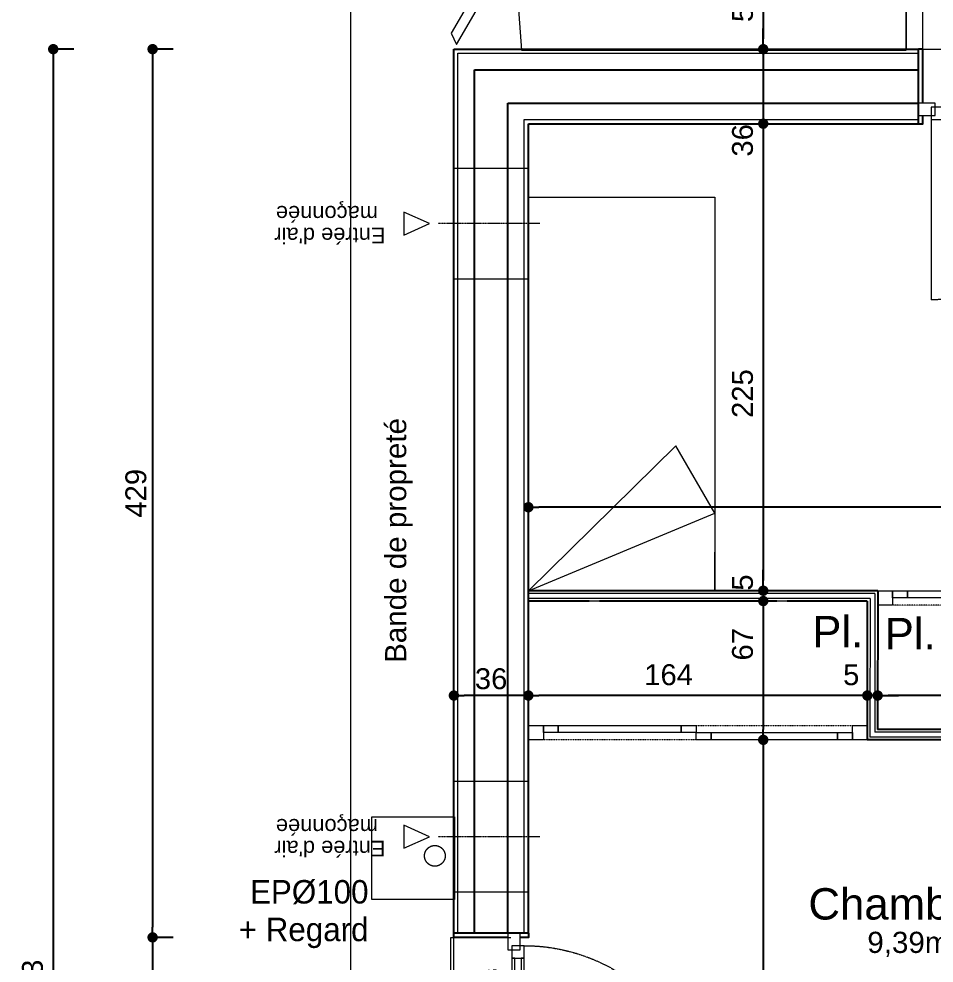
# Model space of a CAD drawing. Header units: centimetres. Extents: x 16433 to 114398, y -50094 to -12305.
# Drawn here: x 60428.1 to 60870.3, y -31917.5 to -31461.7 of the extents above; entities that cross this region are included whole.
import ezdxf

# ---------------------------------------------------------------- set-up
doc = ezdxf.new("R2010")
doc.units = ezdxf.units.CM
doc.header["$LTSCALE"] = 0.5
for name, pattern in [('prelem_vmc', [0.222222, 0.111111, -0.111111]), ('prlm_eu-4', [1.574803, 0.984252, -0.19685, 0.19685, -0.19685]), ('Style de ligne -2', [0.694425, 0.48607, -0.208355]), ('Style de ligne -5', [0.20828, 0.069425, -0.138855])]:
    doc.linetypes.add(name, pattern=pattern)
doc.layers.get('0').update_dxf_attribs({"linetype": 'CONTINUOUS'})
doc.layers.get('DEFPOINTS').update_dxf_attribs({"linetype": 'CONTINUOUS'})
doc.layers.add('3-BAT C-Niveau-3', color=7, linetype='CONTINUOUS')
doc.styles.add('Futura Std Book', font='')
doc.styles.add('Helvetica', font='')
doc.styles.add('Lucida Grande', font='')
doc.styles.get('Futura Std Book').set_extended_font_data('Futura Std Book')
doc.styles.get('Helvetica').set_extended_font_data('Helvetica')
doc.styles.get('Lucida Grande').set_extended_font_data('Lucida Grande')
doc.dimstyles.new('IS', dxfattribs={"dimtxt": 10.08724, "dimasz": 5.007446, "dimexe": 2, "dimexo": 10, "dimgap": 3, "dimtad": 1, "dimdec": 1, "dimtxsty": 'Helvetica', "dimblk": 'DOT', "dimblk1": 'DOT', "dimblk2": 'DOT', "dimcen": 0, "dimdle": 10, "dimazin": 0, "dimtfac": 0.8, "dimtdec": 1, "dimtix": 1, "dimtmove": 0, "dimatfit": 0, "dimldrblk": 'VW_FILLEDARROW-1', "dimfxl": 10, "dimfxlon": 1, "dimfrac": 2, "dimtolj": 1, "dimarcsym": 0})

# ---------------------------------------------------------------- blocks, each defined once
blk = doc.blocks.new('Groupe-15-1')
at = {"color": 7, "linetype": 'Continuous', "lineweight": 18}
for p, q in [((17236.59, -45466.31), (17290.14, -45547.81)), ((17236.59, -45466.31), (17318.58, -45523.35)), ((17290.14, -45547.81), (17318.63, -45523.3)), ((17290.14, -45547.81), (17253.2, -45554.76))]:
    blk.add_line(p, q, dxfattribs=at)
at = {"color": 7, "linetype": 'Continuous', "lineweight": 18, "flags": 128}
blk.add_lwpolyline([(17423.28, -45430.96), (17440.02, -45519.39), (17253.34, -45554.74), (17236.59, -45466.31)], close=True, dxfattribs=at)
blk = doc.blocks.new('Groupe-17-1')
at = {"color": 7, "linetype": 'Style de ligne -5', "lineweight": 5, "flags": 128}
blk.add_lwpolyline([(17291.57, -45794.3), (17261.1, -45633.41), (17267.98, -45632.11), (17298.45, -45793)], close=True, dxfattribs=at)
at = {"color": 7, "linetype": 'Continuous', "lineweight": 18, "flags": 128}
for points in [[(17262.45, -45640.52), (17261.1, -45633.41), (17267.98, -45632.11), (17269.32, -45639.22)], [(17267.23, -45646.97), (17265.88, -45639.87), (17269.32, -45639.22), (17270.67, -45646.32)], [(17278.5, -45706.48), (17267.23, -45646.97), (17270.67, -45646.32), (17281.94, -45705.83)], [(17279.85, -45713.59), (17278.5, -45706.48), (17281.94, -45705.83), (17283.28, -45712.94)], [(17277.75, -45721.35), (17276.41, -45714.24), (17279.85, -45713.59), (17281.19, -45720.7)], [(17288.88, -45780.09), (17277.75, -45721.35), (17281.19, -45720.7), (17292.32, -45779.43)], [(17290.22, -45787.19), (17288.88, -45780.09), (17292.32, -45779.43), (17293.66, -45786.54)], [(17291.57, -45794.3), (17290.22, -45787.19), (17297.1, -45785.89), (17298.45, -45793)]]:
    blk.add_lwpolyline(points, close=True, dxfattribs=at)
blk = doc.blocks.new('Groupe-20-1')
at = {"color": 7, "linetype": 'Style de ligne -5', "lineweight": 5, "flags": 128}
blk.add_lwpolyline([(17196.32, -45640.59), (17165.85, -45479.71), (17172.73, -45478.41), (17203.19, -45639.29)], close=True, dxfattribs=at)
at = {"color": 7, "linetype": 'Continuous', "lineweight": 18, "flags": 128}
for points in [[(17167.19, -45486.82), (17165.85, -45479.71), (17172.73, -45478.41), (17174.07, -45485.51)], [(17171.98, -45493.27), (17170.63, -45486.17), (17174.07, -45485.51), (17175.42, -45492.62)], [(17183.01, -45551.54), (17171.98, -45493.27), (17175.42, -45492.62), (17186.45, -45550.89)], [(17184.36, -45558.64), (17183.01, -45551.54), (17186.45, -45550.89), (17187.8, -45557.99)], [(17182.27, -45566.4), (17180.92, -45559.3), (17184.36, -45558.64), (17185.71, -45565.75)], [(17193.62, -45626.37), (17182.27, -45566.4), (17185.71, -45565.75), (17197.06, -45625.72)], [(17194.97, -45633.48), (17193.62, -45626.37), (17197.06, -45625.72), (17198.41, -45632.83)], [(17196.32, -45640.59), (17194.97, -45633.48), (17201.85, -45632.18), (17203.19, -45639.29)]]:
    blk.add_lwpolyline(points, close=True, dxfattribs=at)
blk = doc.blocks.new('Groupe-24-1')
at = {"color": 7, "linetype": 'Continuous', "lineweight": 5}
for p, q in [((17262.14, -45628.12), (17231.68, -45467.24)), ((17263.66, -45629.16), (17232.96, -45467)), ((17263.66, -45629.16), (17232.96, -45467)), ((17266.46, -45631.07), (17235.32, -45466.55)), ((17266.46, -45631.07), (17235.32, -45466.55)), ((17263.66, -45629.16), (17197.83, -45641.62)), ((17263.66, -45629.16), (17197.83, -45641.62)), ((17266.46, -45631.07), (17200.64, -45643.54)), ((17266.46, -45631.07), (17200.64, -45643.54)), ((17267.98, -45632.11), (17202.16, -45644.57)), ((17227.7, -45806.37), (17196.32, -45640.59)), ((17228.98, -45806.12), (17197.83, -45641.62)), ((17228.98, -45806.12), (17197.83, -45641.62)), ((17231.33, -45805.68), (17200.64, -45643.54)), ((17231.33, -45805.68), (17200.64, -45643.54))]:
    blk.add_line(p, q, dxfattribs=at)
at = {"color": 7, "linetype": 'Continuous', "lineweight": 25}
for p, q in [((17237.13, -45496.03), (17231.68, -45467.24)), ((17267.98, -45632.11), (17236.59, -45466.31)), ((17254, -45585.15), (17238.06, -45500.94)), ((17262.14, -45628.12), (17254.93, -45590.06)), ((17262.14, -45628.12), (17196.32, -45640.59)), ((17267.98, -45632.11), (17202.16, -45644.57)), ((17227.7, -45806.37), (17196.32, -45640.59)), ((17232.61, -45805.44), (17202.16, -45644.57))]:
    blk.add_line(p, q, dxfattribs=at)
at = {"color": 7, "linetype": 'Continuous', "lineweight": 5, "flags": 128}
for points in [[(17486.76, -45382.3), (17526.98, -45597.03), (17576.11, -45587.72), (17526.15, -45323.95), (16800.45, -45461.38), (16809.75, -45510.46)], [(17527.41, -45596.95), (17613.14, -46049.65), (17809.65, -46012.44), (17723.92, -45559.73)]]:
    blk.add_lwpolyline(points, close=True, dxfattribs=at)
at = {"color": 7, "linetype": 'Continuous', "lineweight": 13, "flags": 128}
blk.add_lwpolyline([(17494.18, -45379.55), (17489.22, -45383.17), (17769.69, -45482.75, -0.009305), (17925.89, -45623.54), (17921.66, -45731.52, 0.018877), (17913.03, -45942.72), (17912.61, -45965.79, 0.048991), (17925.5, -46126.87), (17930.41, -46125.94, -0.048991), (17917.52, -45964.86), (17917.94, -45941.79, -0.018877), (17926.57, -45730.59), (17930.8, -45622.61), (17886.14, -45580.82, 0.003893), (17821.43, -45521.21), (17775.26, -45479.34)], format="xyb", close=True, dxfattribs=at)
at = {"color": 251, "linetype": 'Continuous', "lineweight": 5, "true_color": 0x555555, "flags": 128}
blk.add_lwpolyline([(17638.13, -46181.62), (17926.11, -46127.08, -0.048991), (17913.22, -45966.01), (17913.64, -45942.94, -0.018877), (17922.27, -45731.73), (17926.5, -45623.76, 0.009305), (17770.31, -45482.97), (17540.84, -45401.5), (17492.4, -45414.44), (17526.98, -45597.03), (17723.92, -45559.73), (17810.11, -46012.4), (17613.15, -46049.7)], format="xyb", close=True, dxfattribs=at)
at = {"color": 8, "linetype": 'Continuous', "lineweight": 13, "true_color": 0x777777, "flags": 128}
blk.add_lwpolyline([(17611.61, -46041.54), (17800.25, -46005.82), (17717.54, -45569.08), (17528.83, -45604.82)], dxfattribs=at)
at = {"color": 7}
for name in ['Groupe-15-1', 'Groupe-20-1', 'Groupe-17-1']:
    blk.add_blockref(name, (0, 0), dxfattribs=at)
at = {"color": 7, "attachment_point": 2, "line_spacing_factor": 0.834288, "style": 'Helvetica'}
for s, insert, char_height, width, rotation in [('\\pt38.078,75.81,113.71;Bande de propreté', (17247.54, -45393.78), 10.2169, 151.5997, 10.7236), ('\\pt38.084,75.851;Pl.\\P', (17252.43, -45615.44), 15.1309, 24.7013, 280.7236), ('\\pt38.084,75.579,113.36;Chambre 2\\P{\\H0.6752x;9,39m2}\\P', (17130.39, -45677.31), 15.1309, 134.4485, 280.7236), ('\\pt38.084,75.851;Pl.\\P', (17258.02, -45650), 15.1309, 24.7013, 280.7236)]:
    blk.add_mtext(s, dxfattribs=dict(at, insert=insert, char_height=char_height, width=width, rotation=rotation))
blk = doc.blocks.new('PORTE FENETRE TYPE 3')
at = {"color": 7, "linetype": 'Style de ligne -2', "lineweight": 5}
blk.add_line((5.11, 14.73), (65.94, 76.94), dxfattribs=at)
at = {"color": 7, "linetype": 'Continuous', "lineweight": 25, "flags": 128}
for points in [[(-2, 18), (0, 18), (0, 14)], [(97, 18), (95, 18), (95, 14)], [(0, 7.7), (0, -18), (-2, -18)], [(95, 7.7), (95, -18), (97, -18)]]:
    blk.add_lwpolyline(points, dxfattribs=at)
at = {"color": 7, "linetype": 'Continuous', "lineweight": 13, "flags": 128}
for points in [[(-2, 14), (6, 14), (6, 8), (-2, 8)], [(4, 16), (10, 16), (10, 10), (4, 10)], [(10, 16), (85, 16), (85, 14.5), (10, 14.5)], [(85, 16), (91, 16), (91, 10), (85, 10)], [(89, 14), (97, 14), (97, 8), (89, 8)], [(10, 11.5), (85, 11.5), (85, 10), (10, 10)]]:
    blk.add_lwpolyline(points, close=True, dxfattribs=at)
blk.add_lwpolyline([(0, 9.5), (0, -19.5), (95, -19.5), (95, 9.5)], dxfattribs=at)
at = {"color": 7, "linetype": 'Style de ligne -2', "lineweight": 5}
blk.add_arc((4, 16), 87, 360, 44.5337, dxfattribs=at)
at = {"color": 7, "insert": (47.21, 5.79), "char_height": 7.6206, "width": 74.0523, "attachment_point": 2, "line_spacing_factor": 0.978845, "style": 'Lucida Grande'}
blk.add_mtext('\\pt9.7772,19.554,29.347,39.132,48.916,58.693,68.478,78.263;F sur All vitrée\\P+VR ', dxfattribs=at)
blk = doc.blocks.new('PORTE FENETRE TYPE 3bis')
at = {"color": 7, "linetype": 'Style de ligne -2', "lineweight": 5}
blk.add_line((4, 16), (4, 103), dxfattribs=at)
at = {"color": 7, "linetype": 'Continuous', "lineweight": 25, "flags": 128}
for points in [[(-2, 18), (0, 18), (0, 14)], [(97, 18), (95, 18), (95, 14)], [(0, 7.7), (0, -18), (-2, -18)], [(95, 7.7), (95, -18), (97, -18)]]:
    blk.add_lwpolyline(points, dxfattribs=at)
at = {"color": 7, "linetype": 'Continuous', "lineweight": 13, "flags": 128}
for points in [[(-2, 14), (6, 14), (6, 8), (-2, 8)], [(4, 16), (10, 16), (10, 10), (4, 10)], [(10, 16), (85, 16), (85, 14.5), (10, 14.5)], [(85, 16), (91, 16), (91, 10), (85, 10)], [(89, 14), (97, 14), (97, 8), (89, 8)], [(10, 11.5), (85, 11.5), (85, 10), (10, 10)]]:
    blk.add_lwpolyline(points, close=True, dxfattribs=at)
at = {"color": 7, "linetype": 'Style de ligne -2', "lineweight": 5}
blk.add_arc((4, 16), 87, 360, 90, dxfattribs=at)
at = {"color": 7, "insert": (23.21, -0.18), "char_height": 10.1607, "width": 49.196, "attachment_point": 1, "line_spacing_factor": 0.978845, "style": 'Lucida Grande'}
blk.add_mtext('\\pt9.7767,19.549,29.578,39.444,49.3;PF+VR ', dxfattribs=at)
blk = doc.blocks.new('_DOT')
at = {"color": 0, "linetype": 'ByBlock', "lineweight": -2}
blk.add_line((-0.5, 0), (-1, 0), dxfattribs=at)
at = {"color": 0, "linetype": 'ByBlock', "const_width": 0.5}
blk.add_lwpolyline([(-0.25, 0, 1), (0.25, 0, 1)], format="xyb", close=True, dxfattribs=at)
blk = doc.blocks.new('*D1810')
at = {"layer": '3-BAT C-Niveau-3', "color": 0, "linetype": 'Continuous', "lineweight": -2, "transparency": 16777216}
for p, q in [((60638.28, -31394.36), (60638.28, -31382.36)), ((62192.62, -31394.36), (62192.62, -31382.36)), ((62187.62, -31384.36), (60643.29, -31384.36))]:
    blk.add_line(p, q, dxfattribs=at)
at = {"layer": 'DEFPOINTS', "color": 0, "linetype": 'Continuous', "transparency": 16777216}
for p in [(60638.28, -31384.36), (60638.28, -31476.79), (62192.62, -31476.79)]:
    blk.add_point(p, dxfattribs=at)
at = {"layer": '3-BAT C-Niveau-3', "color": 0, "linetype": 'Continuous', "lineweight": -2, "transparency": 16777216, "xscale": 5.007446289062499, "yscale": 5.007446289062499, "zscale": 5.007446289062499, "rotation": 180}
blk.add_blockref('_DOT', (60638.28, -31384.36), dxfattribs=at)
at = {"layer": '3-BAT C-Niveau-3', "color": 0, "linetype": 'Continuous', "lineweight": -2, "transparency": 16777216, "xscale": 5.007446289062499, "yscale": 5.007446289062499, "zscale": 5.007446289062499}
blk.add_blockref('_DOT', (62192.62, -31384.36), dxfattribs=at)
at = {"layer": '3-BAT C-Niveau-3', "color": 0, "linetype": 'Continuous', "lineweight": 5, "transparency": 16777216, "insert": (61415.45, -31376.31), "char_height": 10.087, "attachment_point": 5, "style": 'Helvetica'}
blk.add_mtext('\\A1;1554', dxfattribs=at)
blk = doc.blocks.new('VW_FILLEDARROW-1')
at = {"color": 0, "linetype": 'Continuous', "lineweight": 5, "flags": 128}
blk.add_lwpolyline([(-1.997, 0.535), (0, 0), (-1.997, -0.535)], close=True, dxfattribs=at)
blk = doc.blocks.new('*D1814')
at = {"layer": '3-BAT C-Niveau-3', "color": 0, "linetype": 'Continuous', "lineweight": -2, "transparency": 16777216}
blk.add_line((60787.75, -31814.76), (60787.75, -32054.06), dxfattribs=at)
at = {"layer": 'DEFPOINTS', "color": 0, "linetype": 'Continuous', "transparency": 16777216}
for p in [(60778.8, -31809.75), (60787.75, -32059.06), (60797.1, -32059.06)]:
    blk.add_point(p, dxfattribs=at)
at = {"layer": '3-BAT C-Niveau-3', "color": 0, "linetype": 'Continuous', "lineweight": -2, "transparency": 16777216, "xscale": 5.007446289062499, "yscale": 5.007446289062499, "zscale": 5.007446289062499}
for p, rotation in [((60787.75, -31809.75), 90), ((60787.75, -32059.06), 270)]:
    blk.add_blockref('_DOT', p, dxfattribs=dict(at, rotation=rotation))
at = {"layer": '3-BAT C-Niveau-3', "color": 0, "linetype": 'Continuous', "lineweight": 5, "transparency": 16777216, "insert": (60777.77, -31953.72), "char_height": 10.087, "attachment_point": 5, "rotation": 90, "style": 'Helvetica'}
blk.add_mtext('\\A1;249', dxfattribs=at)
blk = doc.blocks.new('*D1815')
at = {"layer": '3-BAT C-Niveau-3', "color": 0, "linetype": 'Continuous', "lineweight": -2, "transparency": 16777216}
blk.add_line((60787.75, -31747.77), (60787.75, -31804.75), dxfattribs=at)
at = {"layer": 'DEFPOINTS', "color": 0, "linetype": 'Continuous', "transparency": 16777216}
for p in [(60787.76, -31742.76), (60778.8, -31809.75), (60787.75, -31809.75)]:
    blk.add_point(p, dxfattribs=at)
at = {"layer": '3-BAT C-Niveau-3', "color": 0, "linetype": 'Continuous', "lineweight": -2, "transparency": 16777216, "xscale": 5.007446289062499, "yscale": 5.007446289062499, "zscale": 5.007446289062499}
for p, rotation in [((60787.75, -31742.76), 90), ((60787.75, -31809.75), 270)]:
    blk.add_blockref('_DOT', p, dxfattribs=dict(at, rotation=rotation))
at = {"layer": '3-BAT C-Niveau-3', "color": 0, "linetype": 'Continuous', "lineweight": 5, "transparency": 16777216, "insert": (60777.77, -31763.6), "char_height": 10.087, "attachment_point": 5, "rotation": 90, "style": 'Helvetica'}
blk.add_mtext('\\A1;67', dxfattribs=at)
blk = doc.blocks.new('*D1816')
at = {"layer": '3-BAT C-Niveau-3', "color": 0, "linetype": 'Continuous', "lineweight": -2, "transparency": 16777216}
for p, q in [((60787.75, -31732.75), (60787.75, -31727.74)), ((60787.75, -31737.76), (60787.75, -31742.76)), ((60787.75, -31747.77), (60787.75, -31752.77))]:
    blk.add_line(p, q, dxfattribs=at)
at = {"layer": 'DEFPOINTS', "color": 0, "linetype": 'Continuous', "transparency": 16777216}
for p in [(60788.45, -31737.76), (60787.75, -31742.76), (60787.76, -31742.76)]:
    blk.add_point(p, dxfattribs=at)
at = {"layer": '3-BAT C-Niveau-3', "color": 0, "linetype": 'Continuous', "lineweight": -2, "transparency": 16777216, "xscale": 5.007446289062499, "yscale": 5.007446289062499, "zscale": 5.007446289062499}
for p, rotation in [((60787.75, -31737.76), 270), ((60787.75, -31742.76), 90)]:
    blk.add_blockref('_DOT', p, dxfattribs=dict(at, rotation=rotation))
at = {"layer": '3-BAT C-Niveau-3', "color": 0, "linetype": 'Continuous', "lineweight": 5, "transparency": 16777216, "insert": (60777.77, -31733.83), "char_height": 10.087, "attachment_point": 5, "rotation": 90, "style": 'Helvetica'}
blk.add_mtext('\\A1;5', dxfattribs=at)
blk = doc.blocks.new('*D1817')
at = {"layer": '3-BAT C-Niveau-3', "color": 0, "linetype": 'Continuous', "lineweight": -2, "transparency": 16777216}
blk.add_line((60787.75, -31517.33), (60787.75, -31732.75), dxfattribs=at)
at = {"layer": 'DEFPOINTS', "color": 0, "linetype": 'Continuous', "transparency": 16777216}
for p in [(60807.6, -31512.32), (60787.75, -31737.76), (60788.45, -31737.76)]:
    blk.add_point(p, dxfattribs=at)
at = {"layer": '3-BAT C-Niveau-3', "color": 0, "linetype": 'Continuous', "lineweight": -2, "transparency": 16777216, "xscale": 5.007446289062499, "yscale": 5.007446289062499, "zscale": 5.007446289062499}
for p, rotation in [((60787.75, -31512.32), 90), ((60787.75, -31737.76), 270)]:
    blk.add_blockref('_DOT', p, dxfattribs=dict(at, rotation=rotation))
at = {"layer": '3-BAT C-Niveau-3', "color": 0, "linetype": 'Continuous', "lineweight": 5, "transparency": 16777216, "insert": (60777.77, -31642.58), "char_height": 10.087, "attachment_point": 5, "rotation": 90, "style": 'Helvetica'}
blk.add_mtext('\\A1;225', dxfattribs=at)
blk = doc.blocks.new('*D1818')
at = {"layer": '3-BAT C-Niveau-3', "color": 0, "linetype": 'Continuous', "lineweight": -2, "transparency": 16777216}
for p, q in [((60787.75, -31471.32), (60787.75, -31466.31)), ((60787.75, -31476.32), (60787.75, -31512.32)), ((60787.75, -31517.33), (60787.75, -31522.34))]:
    blk.add_line(p, q, dxfattribs=at)
at = {"layer": 'DEFPOINTS', "color": 0, "linetype": 'Continuous', "transparency": 16777216}
for p in [(60799.75, -31476.32), (60787.75, -31512.32), (60807.6, -31512.32)]:
    blk.add_point(p, dxfattribs=at)
at = {"layer": '3-BAT C-Niveau-3', "color": 0, "linetype": 'Continuous', "lineweight": -2, "transparency": 16777216, "xscale": 5.007446289062499, "yscale": 5.007446289062499, "zscale": 5.007446289062499}
for p, rotation in [((60787.75, -31476.32), 270), ((60787.75, -31512.32), 90)]:
    blk.add_blockref('_DOT', p, dxfattribs=dict(at, rotation=rotation))
at = {"layer": '3-BAT C-Niveau-3', "color": 0, "linetype": 'Continuous', "lineweight": 5, "transparency": 16777216, "insert": (60777.77, -31520.34), "char_height": 10.087, "attachment_point": 5, "rotation": 90, "style": 'Helvetica'}
blk.add_mtext('\\A1;36', dxfattribs=at)
blk = doc.blocks.new('*D1819')
at = {"layer": '3-BAT C-Niveau-3', "color": 0, "linetype": 'Continuous', "lineweight": -2, "transparency": 16777216}
blk.add_line((60787.75, -31431.77), (60787.75, -31471.32), dxfattribs=at)
at = {"layer": 'DEFPOINTS', "color": 0, "linetype": 'Continuous', "transparency": 16777216}
for p in [(60807.75, -31426.76), (60787.75, -31476.32), (60799.75, -31476.32)]:
    blk.add_point(p, dxfattribs=at)
at = {"layer": '3-BAT C-Niveau-3', "color": 0, "linetype": 'Continuous', "lineweight": -2, "transparency": 16777216, "xscale": 5.007446289062499, "yscale": 5.007446289062499, "zscale": 5.007446289062499}
for p, rotation in [((60787.75, -31426.76), 90), ((60787.75, -31476.32), 270)]:
    blk.add_blockref('_DOT', p, dxfattribs=dict(at, rotation=rotation))
at = {"layer": '3-BAT C-Niveau-3', "color": 0, "linetype": 'Continuous', "lineweight": 5, "transparency": 16777216, "insert": (60777.77, -31455.4), "char_height": 10.087, "attachment_point": 5, "rotation": 90, "style": 'Helvetica'}
blk.add_mtext('\\A1;50', dxfattribs=at)
blk = doc.blocks.new('*D1820')
at = {"layer": '3-BAT C-Niveau-3', "color": 0, "linetype": 'Continuous', "lineweight": -2, "transparency": 16777216}
blk.add_line((60669.28, -31788.36), (60643.29, -31788.36), dxfattribs=at)
at = {"layer": 'DEFPOINTS', "color": 0, "linetype": 'Continuous', "transparency": 16777216}
for p in [(60638.28, -31775.85), (60674.28, -31775.85), (60638.28, -31788.36)]:
    blk.add_point(p, dxfattribs=at)
at = {"layer": '3-BAT C-Niveau-3', "color": 0, "linetype": 'Continuous', "lineweight": -2, "transparency": 16777216, "xscale": 5.007446289062499, "yscale": 5.007446289062499, "zscale": 5.007446289062499, "rotation": 180}
blk.add_blockref('_DOT', (60638.28, -31788.36), dxfattribs=at)
at = {"layer": '3-BAT C-Niveau-3', "color": 0, "linetype": 'Continuous', "lineweight": -2, "transparency": 16777216, "xscale": 5.007446289062499, "yscale": 5.007446289062499, "zscale": 5.007446289062499}
blk.add_blockref('_DOT', (60674.28, -31788.36), dxfattribs=at)
at = {"layer": '3-BAT C-Niveau-3', "color": 0, "linetype": 'Continuous', "lineweight": 5, "transparency": 16777216, "insert": (60656.28, -31780.31), "char_height": 10.087, "attachment_point": 5, "style": 'Helvetica'}
blk.add_mtext('\\A1;36', dxfattribs=at)
blk = doc.blocks.new('*D1821')
at = {"layer": '3-BAT C-Niveau-3', "color": 0, "linetype": 'Continuous', "lineweight": -2, "transparency": 16777216}
blk.add_line((60833.02, -31788.36), (60679.29, -31788.36), dxfattribs=at)
at = {"layer": 'DEFPOINTS', "color": 0, "linetype": 'Continuous', "transparency": 16777216}
for p in [(60838.02, -31764.96), (60674.28, -31775.85), (60674.28, -31788.36)]:
    blk.add_point(p, dxfattribs=at)
at = {"layer": '3-BAT C-Niveau-3', "color": 0, "linetype": 'Continuous', "lineweight": -2, "transparency": 16777216, "xscale": 5.007446289062499, "yscale": 5.007446289062499, "zscale": 5.007446289062499, "rotation": 180}
blk.add_blockref('_DOT', (60674.28, -31788.36), dxfattribs=at)
at = {"layer": '3-BAT C-Niveau-3', "color": 0, "linetype": 'Continuous', "lineweight": -2, "transparency": 16777216, "xscale": 5.007446289062499, "yscale": 5.007446289062499, "zscale": 5.007446289062499}
blk.add_blockref('_DOT', (60838.02, -31788.36), dxfattribs=at)
at = {"layer": '3-BAT C-Niveau-3', "color": 0, "linetype": 'Continuous', "lineweight": 5, "transparency": 16777216, "insert": (60742.03, -31778.37), "char_height": 10.087, "attachment_point": 5, "style": 'Helvetica'}
blk.add_mtext('\\A1;164', dxfattribs=at)
blk = doc.blocks.new('*D1822')
at = {"layer": '3-BAT C-Niveau-3', "color": 0, "linetype": 'Continuous', "lineweight": -2, "transparency": 16777216}
for p, q in [((60833.02, -31788.36), (60828.01, -31788.36)), ((60843.02, -31788.36), (60838.02, -31788.36)), ((60848.03, -31788.36), (60853.04, -31788.36))]:
    blk.add_line(p, q, dxfattribs=at)
at = {"layer": 'DEFPOINTS', "color": 0, "linetype": 'Continuous', "transparency": 16777216}
for p in [(60838.02, -31764.96), (60843.02, -31777.86), (60838.02, -31788.36)]:
    blk.add_point(p, dxfattribs=at)
at = {"layer": '3-BAT C-Niveau-3', "color": 0, "linetype": 'Continuous', "lineweight": -2, "transparency": 16777216, "xscale": 5.007446289062499, "yscale": 5.007446289062499, "zscale": 5.007446289062499}
blk.add_blockref('_DOT', (60838.02, -31788.36), dxfattribs=at)
at = {"layer": '3-BAT C-Niveau-3', "color": 0, "linetype": 'Continuous', "lineweight": -2, "transparency": 16777216, "xscale": 5.007446289062499, "yscale": 5.007446289062499, "zscale": 5.007446289062499, "rotation": 180}
blk.add_blockref('_DOT', (60843.02, -31788.36), dxfattribs=at)
at = {"layer": '3-BAT C-Niveau-3', "color": 0, "linetype": 'Continuous', "lineweight": 5, "transparency": 16777216, "insert": (60830.25, -31778.37), "char_height": 10.087, "attachment_point": 5, "style": 'Helvetica'}
blk.add_mtext('\\A1;5', dxfattribs=at)
blk = doc.blocks.new('*D1823')
at = {"layer": '3-BAT C-Niveau-3', "color": 0, "linetype": 'Continuous', "lineweight": -2, "transparency": 16777216}
blk.add_line((61001.74, -31788.36), (60848.03, -31788.36), dxfattribs=at)
at = {"layer": 'DEFPOINTS', "color": 0, "linetype": 'Continuous', "transparency": 16777216}
for p in [(61006.74, -31767.86), (60843.02, -31777.86), (60843.02, -31788.36)]:
    blk.add_point(p, dxfattribs=at)
at = {"layer": '3-BAT C-Niveau-3', "color": 0, "linetype": 'Continuous', "lineweight": -2, "transparency": 16777216, "xscale": 5.007446289062499, "yscale": 5.007446289062499, "zscale": 5.007446289062499, "rotation": 180}
blk.add_blockref('_DOT', (60843.02, -31788.36), dxfattribs=at)
at = {"layer": '3-BAT C-Niveau-3', "color": 0, "linetype": 'Continuous', "lineweight": -2, "transparency": 16777216, "xscale": 5.007446289062499, "yscale": 5.007446289062499, "zscale": 5.007446289062499}
blk.add_blockref('_DOT', (61006.74, -31788.36), dxfattribs=at)
at = {"layer": '3-BAT C-Niveau-3', "color": 0, "linetype": 'Continuous', "lineweight": 5, "transparency": 16777216, "insert": (60924.88, -31780.31), "char_height": 10.087, "attachment_point": 5, "style": 'Helvetica'}
blk.add_mtext('\\A1;164', dxfattribs=at)
blk = doc.blocks.new('*D1861')
at = {"layer": '3-BAT C-Niveau-3', "color": 0, "linetype": 'Continuous', "lineweight": -2, "transparency": 16777216}
blk.add_line((61106.74, -31697.45), (60679.29, -31697.45), dxfattribs=at)
at = {"layer": 'DEFPOINTS', "color": 0, "linetype": 'Continuous', "transparency": 16777216}
for p in [(61111.74, -31637.29), (60674.29, -31690.25), (60674.29, -31697.45)]:
    blk.add_point(p, dxfattribs=at)
at = {"layer": '3-BAT C-Niveau-3', "color": 0, "linetype": 'Continuous', "lineweight": -2, "transparency": 16777216, "xscale": 5.007446289062499, "yscale": 5.007446289062499, "zscale": 5.007446289062499, "rotation": 180}
blk.add_blockref('_DOT', (60674.29, -31697.45), dxfattribs=at)
at = {"layer": '3-BAT C-Niveau-3', "color": 0, "linetype": 'Continuous', "lineweight": -2, "transparency": 16777216, "xscale": 5.007446289062499, "yscale": 5.007446289062499, "zscale": 5.007446289062499}
blk.add_blockref('_DOT', (61111.74, -31697.45), dxfattribs=at)
at = {"layer": '3-BAT C-Niveau-3', "color": 0, "linetype": 'Continuous', "lineweight": 5, "transparency": 16777216, "insert": (60893.02, -31689.4), "char_height": 10.087, "attachment_point": 5, "style": 'Helvetica'}
blk.add_mtext('\\A1;437', dxfattribs=at)
blk = doc.blocks.new('*D1874')
at = {"layer": '3-BAT C-Niveau-3', "color": 0, "linetype": 'Continuous', "lineweight": -2, "transparency": 16777216}
for p, q in [((60638.28, -31428.85), (60638.28, -31416.85)), ((60859.74, -31418.85), (60643.29, -31418.85)), ((60864.75, -31428.85), (60864.75, -31416.85))]:
    blk.add_line(p, q, dxfattribs=at)
at = {"layer": 'DEFPOINTS', "color": 0, "linetype": 'Continuous', "transparency": 16777216}
for p in [(60638.28, -31418.85), (60638.28, -31476.32), (60864.75, -31502.02)]:
    blk.add_point(p, dxfattribs=at)
at = {"layer": '3-BAT C-Niveau-3', "color": 0, "linetype": 'Continuous', "lineweight": -2, "transparency": 16777216, "xscale": 5.007446289062499, "yscale": 5.007446289062499, "zscale": 5.007446289062499, "rotation": 180}
blk.add_blockref('_DOT', (60638.28, -31418.85), dxfattribs=at)
at = {"layer": '3-BAT C-Niveau-3', "color": 0, "linetype": 'Continuous', "lineweight": -2, "transparency": 16777216, "xscale": 5.007446289062499, "yscale": 5.007446289062499, "zscale": 5.007446289062499}
blk.add_blockref('_DOT', (60864.75, -31418.85), dxfattribs=at)
at = {"layer": '3-BAT C-Niveau-3', "color": 0, "linetype": 'Continuous', "lineweight": 5, "transparency": 16777216, "insert": (60751.52, -31410.8), "char_height": 10.087, "attachment_point": 5, "style": 'Helvetica'}
blk.add_mtext('\\A1;226', dxfattribs=at)
blk = doc.blocks.new('*D1875')
at = {"layer": '3-BAT C-Niveau-3', "color": 0, "linetype": 'Continuous', "lineweight": -2, "transparency": 16777216}
for p, q in [((60864.75, -31428.85), (60864.75, -31416.85)), ((60954.74, -31418.85), (60869.76, -31418.85)), ((60959.75, -31428.85), (60959.75, -31416.85))]:
    blk.add_line(p, q, dxfattribs=at)
at = {"layer": 'DEFPOINTS', "color": 0, "linetype": 'Continuous', "transparency": 16777216}
for p in [(60864.75, -31418.85), (60864.75, -31502.02), (60959.75, -31512.32)]:
    blk.add_point(p, dxfattribs=at)
at = {"layer": '3-BAT C-Niveau-3', "color": 0, "linetype": 'Continuous', "lineweight": -2, "transparency": 16777216, "xscale": 5.007446289062499, "yscale": 5.007446289062499, "zscale": 5.007446289062499, "rotation": 180}
blk.add_blockref('_DOT', (60864.75, -31418.85), dxfattribs=at)
at = {"layer": '3-BAT C-Niveau-3', "color": 0, "linetype": 'Continuous', "lineweight": -2, "transparency": 16777216, "xscale": 5.007446289062499, "yscale": 5.007446289062499, "zscale": 5.007446289062499}
blk.add_blockref('_DOT', (60959.75, -31418.85), dxfattribs=at)
at = {"layer": '3-BAT C-Niveau-3', "color": 0, "linetype": 'Continuous', "lineweight": 5, "transparency": 16777216, "insert": (60912.25, -31408.16), "char_height": 10.087, "attachment_point": 5, "style": 'Helvetica'}
blk.add_mtext('\\A1;95/215', dxfattribs=at)
blk = doc.blocks.new('*D1901')
at = {"layer": '3-BAT C-Niveau-3', "color": 0, "linetype": 'Continuous', "lineweight": -2, "transparency": 16777216}
for p, q in [((60454.75, -31476.32), (60442.75, -31476.32)), ((60444.75, -31481.33), (60444.75, -32503.91)), ((60454.75, -32508.92), (60442.75, -32508.92))]:
    blk.add_line(p, q, dxfattribs=at)
at = {"layer": 'DEFPOINTS', "color": 0, "linetype": 'Continuous', "transparency": 16777216}
for p in [(60638.28, -31476.32), (60444.75, -32508.92), (60648.28, -32508.92)]:
    blk.add_point(p, dxfattribs=at)
at = {"layer": '3-BAT C-Niveau-3', "color": 0, "linetype": 'Continuous', "lineweight": -2, "transparency": 16777216, "xscale": 5.007446289062499, "yscale": 5.007446289062499, "zscale": 5.007446289062499}
for p, rotation in [((60444.75, -31476.32), 90), ((60444.75, -32508.92), 270)]:
    blk.add_blockref('_DOT', p, dxfattribs=dict(at, rotation=rotation))
at = {"layer": '3-BAT C-Niveau-3', "color": 0, "linetype": 'Continuous', "lineweight": 5, "transparency": 16777216, "insert": (60434.77, -31931.53), "char_height": 10.087, "attachment_point": 5, "rotation": 90, "style": 'Helvetica'}
blk.add_mtext('\\A1;1033', dxfattribs=at)
blk = doc.blocks.new('Groupe-29-1')
at = {"color": 7, "linetype": 'Continuous', "lineweight": 5}
blk.add_open_spline([(17106.17, -45442.43), (17105.28, -45441.43), (17104.01, -45441.01), (17102.74, -45440.59), (17101.43, -45440.86), (17100.12, -45441.12), (17099.11, -45442.01), (17098.11, -45442.9), (17097.69, -45444.16), (17097.26, -45445.43), (17097.53, -45446.74), (17097.79, -45448.05), (17098.68, -45449.04), (17099.57, -45450.04), (17100.84, -45450.46), (17102.11, -45450.89), (17103.42, -45450.62), (17104.74, -45450.35), (17105.74, -45449.46), (17106.74, -45448.58), (17107.17, -45447.31), (17107.59, -45446.05), (17107.33, -45444.74), (17107.06, -45443.43), (17106.17, -45442.43)], degree=2, knots=[0, 0, 0, 0.083333, 0.083333, 0.166667, 0.166667, 0.25, 0.25, 0.333333, 0.333333, 0.416667, 0.416667, 0.5, 0.5, 0.583333, 0.583333, 0.666667, 0.666667, 0.75, 0.75, 0.833333, 0.833333, 0.916667, 0.916667, 1, 1, 1], dxfattribs=at)
blk = doc.blocks.new('Groupe-30-1')
at = {"color": 7, "linetype": 'Continuous', "lineweight": 5, "flags": 128}
blk.add_lwpolyline([(17115.31, -45412.25), (17122.76, -45451.55), (17083.45, -45459), (17076.01, -45419.69)], close=True, dxfattribs=at)
at = {"color": 7}
blk.add_blockref('Groupe-29-1', (0, 0), dxfattribs=at)
at = {"color": 7, "insert": (17084.98, -45416.44), "char_height": 11.3275, "width": 86.6282, "attachment_point": 3, "rotation": 280.7236, "line_spacing_factor": 0.962448, "style": 'Futura Std Book'}
blk.add_mtext('\\pt10.767,21.273,31.909,42.557,53.194,63.83;EPØ100\\P+ Regard', dxfattribs=at)
blk = doc.blocks.new('*D1924')
at = {"layer": '3-BAT C-Niveau-3', "color": 0, "linetype": 'Continuous', "lineweight": -2, "transparency": 16777216}
for p, q in [((60502.75, -31905.12), (60490.75, -31905.12)), ((60492.75, -31910.13), (60492.75, -31995.11)), ((60502.75, -32000.12), (60490.75, -32000.12))]:
    blk.add_line(p, q, dxfattribs=at)
at = {"layer": 'DEFPOINTS', "color": 0, "linetype": 'Continuous', "transparency": 16777216}
for p in [(60646.62, -31905.12), (60492.75, -32000.12), (60642.92, -32000.12)]:
    blk.add_point(p, dxfattribs=at)
at = {"layer": '3-BAT C-Niveau-3', "color": 0, "linetype": 'Continuous', "lineweight": -2, "transparency": 16777216, "xscale": 5.007446289062499, "yscale": 5.007446289062499, "zscale": 5.007446289062499}
for p, rotation in [((60492.75, -31905.12), 90), ((60492.75, -32000.12), 270)]:
    blk.add_blockref('_DOT', p, dxfattribs=dict(at, rotation=rotation))
at = {"layer": '3-BAT C-Niveau-3', "color": 0, "linetype": 'Continuous', "lineweight": 5, "transparency": 16777216, "insert": (60482.07, -31952.62), "char_height": 10.087, "attachment_point": 5, "rotation": 90, "style": 'Helvetica'}
blk.add_mtext('\\A1;95/215', dxfattribs=at)
blk = doc.blocks.new('*D1925')
at = {"layer": '3-BAT C-Niveau-3', "color": 0, "linetype": 'Continuous', "lineweight": -2, "transparency": 16777216}
for p, q in [((60502.75, -31476.32), (60490.75, -31476.32)), ((60492.75, -31481.33), (60492.75, -31900.11)), ((60502.75, -31905.12), (60490.75, -31905.12))]:
    blk.add_line(p, q, dxfattribs=at)
at = {"layer": 'DEFPOINTS', "color": 0, "linetype": 'Continuous', "transparency": 16777216}
for p in [(60638.28, -31476.32), (60492.75, -31905.12), (60646.62, -31905.12)]:
    blk.add_point(p, dxfattribs=at)
at = {"layer": '3-BAT C-Niveau-3', "color": 0, "linetype": 'Continuous', "lineweight": -2, "transparency": 16777216, "xscale": 5.007446289062499, "yscale": 5.007446289062499, "zscale": 5.007446289062499}
for p, rotation in [((60492.75, -31476.32), 90), ((60492.75, -31905.12), 270)]:
    blk.add_blockref('_DOT', p, dxfattribs=dict(at, rotation=rotation))
at = {"layer": '3-BAT C-Niveau-3', "color": 0, "linetype": 'Continuous', "lineweight": 5, "transparency": 16777216, "insert": (60484.71, -31690.72), "char_height": 10.087, "attachment_point": 5, "rotation": 90, "style": 'Helvetica'}
blk.add_mtext('\\A1;429', dxfattribs=at)
blk = doc.blocks.new('MTC 125-H3')
at = {"color": 8, "linetype": 'prlm_eu-4', "lineweight": 18, "true_color": 0x808080}
for q in [(0, 25.57), (0, 19.68)]:
    blk.add_line((0, -23.6), q, dxfattribs=at)
at = {"color": 7, "linetype": 'Continuous', "lineweight": 18, "flags": 128}
blk.add_lwpolyline([(3.09, 42.18), (-3.09, 42.18), (-5.59, 42.18), (0, 29.68), (5.59, 42.18)], close=True, dxfattribs=at)
at = {"color": 7, "linetype": 'Continuous', "lineweight": 13, "flags": 128}
blk.add_lwpolyline([(-26.8, 18.02), (26.8, 18.02), (26.8, -18), (-26.8, -18)], close=True, dxfattribs=at)
at = {"color": 1, "linetype": 'prelem_vmc', "lineweight": 13, "flags": 128}
blk.add_lwpolyline([(-26.8, 18.02), (26.8, 18.02), (26.8, -18), (-26.8, -18)], close=True, dxfattribs=at)
at = {"color": 7, "insert": (-9.53, 77.85), "char_height": 7.5654, "width": 70.8268, "attachment_point": 2, "rotation": 90, "line_spacing_factor": 0.834288, "style": 'Helvetica'}
blk.add_mtext("\\pt41.867,83.598;Entrée d'air\\P maçonnée", dxfattribs=at)

msp = doc.modelspace()

# ---------------------------------------------------------------- linework, layer by layer
at = {"layer": '3-BAT C-Niveau-3', "color": 7, "linetype": 'Continuous', "lineweight": 5}
for p, q in [((60638.284, -31903.121), (60638.284, -31476.323)), ((60638.284, -31476.323), (60862.791, -31476.323)), ((60640.284, -31903.121), (60640.284, -31478.323)), ((60640.284, -31478.323), (60862.791, -31478.323)), ((60648.284, -31903.121), (60648.284, -31486.323)), ((60648.284, -31486.323), (60862.791, -31486.323)), ((60672.284, -31903.121), (60672.284, -31510.323)), ((60672.284, -31510.323), (60862.791, -31510.323)), ((60674.284, -31903.121), (60674.284, -31512.323)), ((60674.284, -31512.323), (60862.791, -31512.323))]:
    msp.add_line(p, q, dxfattribs=at)
at = {"layer": '3-BAT C-Niveau-3', "color": 7, "linetype": 'Continuous', "lineweight": 25}
for p, q in [((60638.284, -31903.121), (60638.284, -31476.323)), ((60638.284, -31476.323), (60862.791, -31476.323)), ((60862.791, -31512.323), (60862.791, -31476.323)), ((60648.284, -31903.121), (60648.284, -31486.323)), ((60648.284, -31486.323), (60862.791, -31486.323)), ((60664.284, -31903.121), (60664.284, -31502.323)), ((60664.284, -31502.323), (60862.791, -31502.323)), ((60674.284, -31903.121), (60674.284, -31512.323)), ((60674.284, -31512.323), (60862.791, -31512.323)), ((60674.284, -31903.121), (60638.284, -31903.121))]:
    msp.add_line(p, q, dxfattribs=at)

# ---------------------------------------------------------------- block references
at = {"layer": '3-BAT C-Niveau-3', "color": 7}
for name, p, rotation in [('Groupe-24-1', (12794.751, -40213.357), 79.27640525611221), ('MTC 125-H3', (60656.27, -31560.559), 90.00000000000084), ('Groupe-30-1', (12794.751, -40213.357), 79.27640525611221), ('MTC 125-H3', (60656.27, -31856.509), 90.00000000000084)]:
    msp.add_blockref(name, p, dxfattribs=dict(at, rotation=rotation))
at = {"layer": '3-BAT C-Niveau-3', "color": 7, "xscale": -1}
for name, p, rotation in [('PORTE FENETRE TYPE 3bis', (60864.791, -31494.323), 180), ('PORTE FENETRE TYPE 3', (60656.284, -32000.121), 270.0000000000007)]:
    msp.add_blockref(name, p, dxfattribs=dict(at, rotation=rotation))

# ---------------------------------------------------------------- dimensions: what is measured, and where the dimension line sits
at = {"layer": '3-BAT C-Niveau-3', "color": 7, "linetype": 'Continuous', "lineweight": 5}
for base, p1, p2, override, picture, middle in [((60638.284, -31384.357), (62192.625, -31476.793), (60638.284, -31476.793), {"dimtxt": 10.08724, "dimdec": 0, "dimpost": '<>', "dimtxsty": 'Helvetica', "dimtmove": 2}, '*D1810', (61415.455, -31376.313)), ((60864.751, -31418.847), (60959.751, -31512.323), (60864.751, -31502.023), {"dimtxt": 10.08724, "dimdec": 0, "dimpost": '<>/215', "dimtxsty": 'Helvetica', "dimtmove": 2}, '*D1875', (60912.251, -31408.161)), ((60638.284, -31418.847), (60864.751, -31502.023), (60638.284, -31476.323), {"dimtxt": 10.08724, "dimdec": 0, "dimpost": '<>', "dimtxsty": 'Helvetica', "dimtmove": 2}, '*D1874', (60751.518, -31410.803)), ((60674.286, -31697.447), (61111.745, -31637.292), (60674.286, -31690.252), {"dimtxt": 10.08724, "dimdec": 0, "dimpost": '<>', "dimtxsty": 'Helvetica', "dimse1": 1, "dimse2": 1, "dimtmove": 2}, '*D1861', (60893.015, -31689.403)), ((60843.025, -31788.357), (61006.745, -31767.857), (60843.025, -31777.857), {"dimtxt": 10.08724, "dimdec": 0, "dimpost": '<>', "dimtxsty": 'Helvetica', "dimse1": 1, "dimse2": 1, "dimtmove": 2}, '*D1823', (60924.885, -31780.313)), ((60638.284, -31788.357), (60674.284, -31775.847), (60638.284, -31775.847), {"dimtxt": 10.08724, "dimdec": 0, "dimpost": '<>', "dimtxsty": 'Helvetica', "dimse1": 1, "dimse2": 1, "dimtmove": 2}, '*D1820', (60656.284, -31780.313))]:
    dim = msp.add_linear_dim(base=base, p1=p1, p2=p2, dimstyle='IS', override=override, dxfattribs=at)
    dim.commit()
    dim.dimension.update_dxf_attribs({"geometry": picture, "text_midpoint": middle})
for base, p1, p2, override, picture, middle in [((60787.751, -31476.323), (60807.751, -31426.759), (60799.751, -31476.323), {"dimtxt": 10.08724, "dimdec": 0, "dimpost": '<>', "dimtxsty": 'Helvetica', "dimse1": 1, "dimse2": 1, "dimtmove": 2}, '*D1819', (60777.766, -31455.396)), ((60787.751, -31512.323), (60799.751, -31476.323), (60807.596, -31512.323), {"dimtxt": 10.08724, "dimdec": 0, "dimpost": '<>', "dimtxsty": 'Helvetica', "dimse1": 1, "dimse2": 1, "dimtix": 0, "dimtmove": 2}, '*D1818', (60777.766, -31520.339)), ((60444.751, -32508.922), (60638.284, -31476.323), (60648.284, -32508.922), {"dimtxt": 10.08724, "dimdec": 0, "dimpost": '<>', "dimtxsty": 'Helvetica', "dimtmove": 2}, '*D1901', (60434.766, -31931.533)), ((60787.751, -31737.758), (60807.596, -31512.323), (60788.453, -31737.758), {"dimtxt": 10.08724, "dimdec": 0, "dimpost": '<>', "dimtxsty": 'Helvetica', "dimse1": 1, "dimse2": 1, "dimtmove": 2}, '*D1817', (60777.766, -31642.575)), ((60787.751, -31742.76), (60788.453, -31737.758), (60787.756, -31742.76), {"dimtxt": 10.08724, "dimdec": 0, "dimpost": '<>', "dimtxsty": 'Helvetica', "dimse1": 1, "dimse2": 1, "dimtix": 0, "dimtmove": 2}, '*D1816', (60777.766, -31733.834)), ((60787.751, -31809.755), (60787.756, -31742.76), (60778.796, -31809.755), {"dimtxt": 10.08724, "dimdec": 0, "dimpost": '<>', "dimtxsty": 'Helvetica', "dimse1": 1, "dimse2": 1, "dimtmove": 2}, '*D1815', (60777.766, -31763.603)), ((60787.751, -32059.063), (60778.796, -31809.755), (60797.096, -32059.063), {"dimtxt": 10.08724, "dimdec": 0, "dimpost": '<>', "dimtxsty": 'Helvetica', "dimse1": 1, "dimse2": 1, "dimtmove": 2}, '*D1814', (60777.766, -31953.723))]:
    dim = msp.add_linear_dim(base=base, p1=p1, p2=p2, angle=90, dimstyle='IS', override=override, dxfattribs=at)
    dim.commit()
    dim.dimension.update_dxf_attribs({"geometry": picture, "text_midpoint": middle, "dimtype": 160})
for base, p1, p2, override, picture, middle in [((60492.751, -31905.121), (60638.284, -31476.323), (60646.616, -31905.121), {"dimtxt": 10.08724, "dimdec": 0, "dimpost": '<>', "dimtxsty": 'Helvetica', "dimtmove": 2}, '*D1925', (60484.708, -31690.722)), ((60492.751, -32000.121), (60646.616, -31905.121), (60642.916, -32000.121), {"dimtxt": 10.08724, "dimdec": 0, "dimpost": '<>/215', "dimtxsty": 'Helvetica', "dimtmove": 2}, '*D1924', (60482.066, -31952.621))]:
    dim = msp.add_linear_dim(base=base, p1=p1, p2=p2, angle=90, dimstyle='IS', override=override, dxfattribs=at)
    dim.commit()
    dim.dimension.update_dxf_attribs({"geometry": picture, "text_midpoint": middle})
for base, p1, p2, override, picture, middle in [((60674.284, -31788.357), (60838.025, -31764.957), (60674.284, -31775.847), {"dimtxt": 10.08724, "dimdec": 0, "dimpost": '<>', "dimtxsty": 'Helvetica', "dimse1": 1, "dimse2": 1, "dimtmove": 2}, '*D1821', (60742.028, -31778.372)), ((60838.025, -31788.357), (60843.025, -31777.857), (60838.025, -31764.957), {"dimtxt": 10.08724, "dimdec": 0, "dimpost": '<>', "dimtxsty": 'Helvetica', "dimse1": 1, "dimse2": 1, "dimtix": 0, "dimtmove": 2}, '*D1822', (60830.253, -31778.372))]:
    dim = msp.add_linear_dim(base=base, p1=p1, p2=p2, dimstyle='IS', override=override, dxfattribs=at)
    dim.commit()
    dim.dimension.update_dxf_attribs({"geometry": picture, "text_midpoint": middle, "dimtype": 160})

doc.saveas('drawing.dxf')
